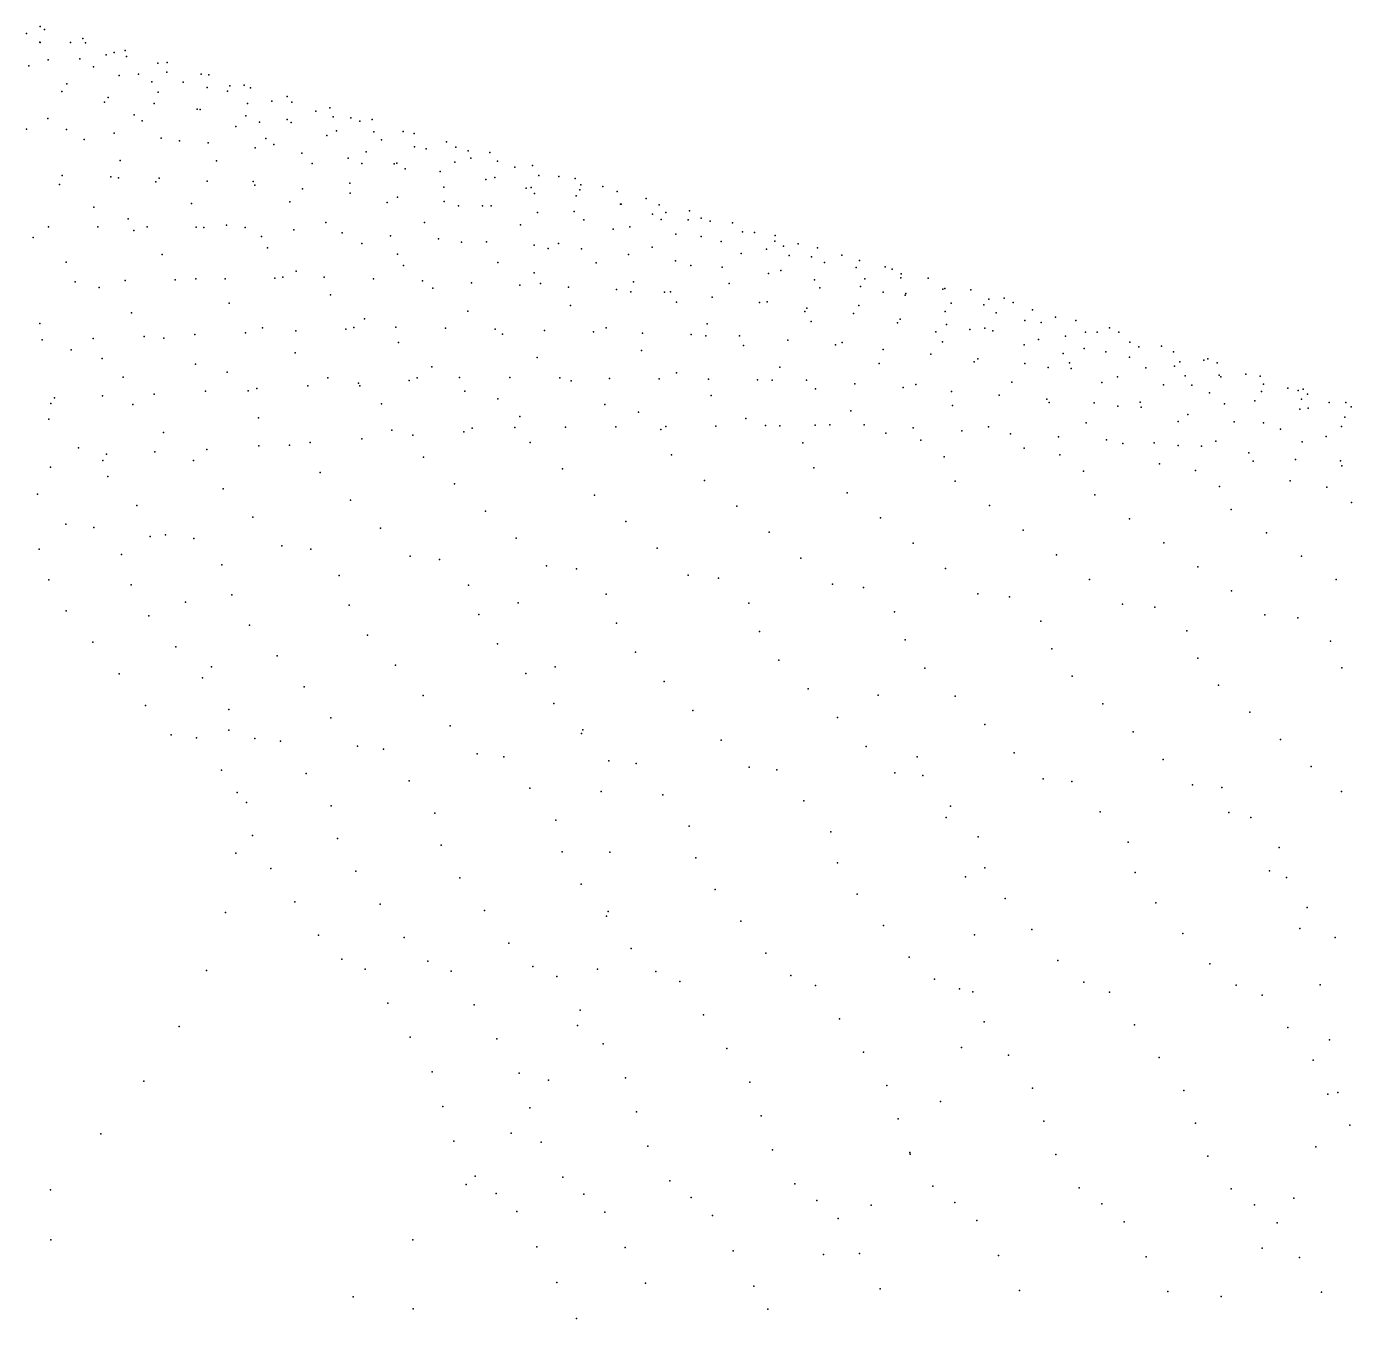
# Model space of a CAD drawing. Extents: x 0 to 4.6, y -1.66 to 1.66.
# Drawn here: x 2.876 to 3.451, y 0.738 to 1.298 of the extents above; entities that cross this region are included whole.
import ezdxf

# ---------------------------------------------------------------- set-up
doc = ezdxf.new("R2010")
doc.units = 0
doc.layers.get('0').update_dxf_attribs({"linetype": 'CONTINUOUS'})

msp = doc.modelspace()

# ---------------------------------------------------------------- linework, layer by layer
at = {"color": 2}
for p in [(2.8823, 1.29785, 8.556), (2.87639, 1.29477, 9.256), (2.88415, 1.29654, 7.856), (2.90074, 1.29272, 8.556), (2.88212, 1.29108, 9.256), (2.88233, 1.29098, 7.156), (2.89546, 1.29091, 9.256), (2.90196, 1.29075, 7.856), (2.91443, 1.28654, 9.256), (2.91909, 1.28752, 8.556), (2.87733, 1.28074, 6.456), (2.8858, 1.2834, 9.956), (2.89949, 1.28386, 7.156), (2.91086, 1.28561, 7.856), (2.91966, 1.28479, 7.856), (2.93331, 1.2819, 9.256), (2.93733, 1.28224, 8.556), (2.90538, 1.28031, 9.956), (2.91655, 1.27665, 7.156), (2.92486, 1.27715, 9.956), (2.93726, 1.27811, 7.856), (2.95208, 1.27718, 9.256), (2.95547, 1.27688, 8.556), (2.89168, 1.26963, 10.656), (2.89384, 1.27297, 6.456), (2.93069, 1.27393, 9.956), (2.93349, 1.26936, 7.156), (2.94425, 1.27377, 9.956), (2.95475, 1.27136, 7.856), (2.96355, 1.26978, 9.956), (2.96454, 1.27212, 8.556), (2.97075, 1.27239, 9.256), (2.9735, 1.27134, 8.556), (2.91024, 1.2651, 6.456), (2.91175, 1.2671, 10.656), (2.93174, 1.26451, 10.656), (2.97213, 1.26454, 7.856), (2.98274, 1.26553, 9.956), (2.98932, 1.26753, 9.256), (2.99143, 1.26503, 8.556), (2.8856, 1.25794, 5.756), (2.92303, 1.25956, 6.456), (2.95032, 1.26198, 7.156), (2.95163, 1.26186, 10.656), (2.97142, 1.25914, 10.656), (2.9894, 1.25763, 7.856), (3.00183, 1.26121, 9.956), (3.00778, 1.2626, 9.256), (3.00924, 1.25865, 8.556), (3.01701, 1.25823, 9.256), (2.87642, 1.25341, 11.356), (2.89378, 1.25319, 11.356), (2.92652, 1.25697, 6.456), (2.96704, 1.25452, 7.156), (2.97734, 1.25637, 10.656), (2.99112, 1.25624, 10.656), (3.01072, 1.25261, 10.656), (3.02081, 1.25684, 9.956), (3.02613, 1.2575, 9.256), (3.02694, 1.2522, 8.556), (3.03969, 1.2524, 9.956), (2.90134, 1.24889, 5.756), (2.91433, 1.2516, 11.356), (2.93479, 1.24954, 11.356), (2.94269, 1.24832, 6.456), (2.95517, 1.24743, 11.356), (2.98008, 1.24926, 7.156), (2.98364, 1.24676, 7.156), (3.00655, 1.25065, 7.856), (3.03022, 1.24876, 10.656), (3.04437, 1.25155, 9.256), (3.05846, 1.24791, 9.956), (2.97545, 1.24526, 11.356), (2.99564, 1.24304, 11.356), (3.01573, 1.24077, 11.356), (3.02358, 1.24359, 7.856), (3.04452, 1.24568, 8.556), (3.04961, 1.24485, 10.656), (3.0625, 1.24554, 9.256), (3.06785, 1.24392, 9.956), (3.0689, 1.24088, 10.656), (3.07712, 1.24323, 9.956), (2.91697, 1.23974, 5.756), (2.95874, 1.23959, 6.456), (3.00013, 1.23843, 7.156), (3.02174, 1.23845, 11.356), (3.03572, 1.23834, 11.356), (3.03688, 1.23862, 7.856), (3.0405, 1.23621, 7.856), (3.05561, 1.23508, 11.356), (3.06199, 1.23909, 8.556), (3.08051, 1.23947, 9.256), (3.08808, 1.23687, 10.656), (3.09567, 1.23764, 9.956), (2.89067, 1.2294, 5.056), (2.8919, 1.23329, 12.056), (2.91291, 1.23278, 12.056), (2.91623, 1.23222, 12.056), (2.93247, 1.2305, 5.756), (2.93383, 1.23209, 12.056), (2.95466, 1.23082, 12.056), (2.97468, 1.23077, 6.456), (2.97541, 1.22916, 12.056), (3.01649, 1.23003, 7.156), (3.0754, 1.23161, 11.356), (3.07934, 1.23244, 8.556), (3.09841, 1.23333, 9.256), (3.10715, 1.2328, 10.656), (3.1141, 1.232, 9.956), (3.11668, 1.2292, 10.656), (2.99607, 1.22745, 12.056), (3.01663, 1.2257, 12.056), (3.0371, 1.22391, 12.056), (3.0573, 1.22821, 7.856), (3.09288, 1.22776, 8.556), (3.09508, 1.2281, 11.356), (3.09657, 1.22545, 8.556), (3.11465, 1.22454, 11.356), (3.11618, 1.22714, 9.256), (3.1261, 1.22855, 10.656), (3.13242, 1.22631, 9.956), (3.14495, 1.22332, 10.656), (2.90563, 1.21962, 5.056), (2.94786, 1.22116, 5.756), (2.99049, 1.22187, 6.456), (3.03273, 1.22155, 7.156), (3.05746, 1.22208, 12.056), (3.06356, 1.2202, 12.056), (3.07398, 1.22013, 7.856), (3.07773, 1.22011, 12.056), (3.11368, 1.21776, 8.556), (3.13384, 1.2209, 9.256), (3.13412, 1.22094, 11.356), (3.15062, 1.22057, 9.956), (3.16367, 1.21805, 10.656), (2.92048, 1.21458, 5.056), (2.96312, 1.21173, 5.756), (3.00618, 1.21288, 6.456), (3.04885, 1.21299, 7.156), (3.09053, 1.21199, 7.856), (3.0979, 1.2172, 12.056), (3.11796, 1.21412, 12.056), (3.14762, 1.2165, 9.256), (3.15138, 1.21429, 9.256), (3.15347, 1.2173, 11.356), (3.16315, 1.21407, 11.356), (3.1687, 1.21477, 9.956), (3.17271, 1.21347, 11.356), (3.18228, 1.21273, 10.656), (2.8793, 1.2065, 4.356), (2.88588, 1.21102, 12.756), (2.90731, 1.21103, 12.756), (2.92295, 1.20952, 5.056), (2.92867, 1.21099, 12.756), (2.94994, 1.21091, 12.756), (2.95331, 1.21079, 12.756), (2.97113, 1.21076, 12.756), (2.97826, 1.20688, 5.756), (2.99223, 1.20979, 12.756), (3.01324, 1.20852, 12.756), (3.03416, 1.20722, 12.756), (3.05499, 1.20588, 12.756), (3.13066, 1.21002, 8.556), (3.13792, 1.211, 12.056), (3.15776, 1.20784, 12.056), (3.16879, 1.20693, 9.256), (3.18665, 1.20893, 9.956), (3.19184, 1.20859, 11.356), (3.20077, 1.20737, 10.656), (2.98078, 1.20195, 5.756), (3.02174, 1.20381, 6.456), (3.06485, 1.20436, 7.156), (3.07571, 1.2045, 12.756), (3.09634, 1.20309, 12.756), (3.10251, 1.20164, 12.756), (3.10696, 1.20379, 7.856), (3.11687, 1.20158, 12.756), (3.14752, 1.20223, 8.556), (3.1775, 1.20465, 12.056), (3.19712, 1.20142, 12.056), (3.20066, 1.20482, 9.956), (3.20448, 1.2027, 9.956), (3.21084, 1.20369, 11.356), (3.21913, 1.20198, 10.656), (2.89362, 1.19572, 4.356), (2.9352, 1.19911, 5.056), (3.03718, 1.19915, 6.456), (3.08072, 1.19566, 7.156), (3.12326, 1.19552, 7.856), (3.13729, 1.19902, 12.756), (3.15761, 1.19631, 12.756), (3.16425, 1.19437, 8.556), (3.18607, 1.19952, 9.256), (3.20693, 1.19857, 12.056), (3.21662, 1.19801, 12.056), (3.22218, 1.19567, 9.956), (3.22973, 1.19875, 11.356), (3.23737, 1.19654, 10.656), (2.984, 1.18887, 13.456), (2.98741, 1.18918, 13.456), (2.99327, 1.19181, 5.756), (3.00543, 1.18924, 13.456), (3.03975, 1.19435, 6.456), (3.09646, 1.19119, 7.156), (3.17781, 1.19358, 12.756), (3.19791, 1.19082, 12.756), (3.20323, 1.19207, 9.256), (3.23601, 1.19349, 12.056), (3.24849, 1.19377, 11.356), (3.25161, 1.19272, 10.656), (3.25528, 1.18894, 12.056), (3.25549, 1.19069, 10.656), (3.26713, 1.18876, 11.356), (2.89743, 1.18729, 13.456), (2.90782, 1.18484, 4.356), (2.91919, 1.18774, 13.456), (2.94087, 1.18815, 13.456), (2.9498, 1.1886, 5.056), (2.96248, 1.18853, 13.456), (3.02677, 1.18856, 13.456), (3.04803, 1.18768, 13.456), (3.05249, 1.18448, 6.456), (3.06919, 1.18677, 13.456), (3.09025, 1.18583, 13.456), (3.09908, 1.18651, 7.156), (3.11122, 1.18486, 13.456), (3.13208, 1.18386, 13.456), (3.13943, 1.18719, 7.856), (3.15547, 1.18291, 7.856), (3.18085, 1.18646, 8.556), (3.2179, 1.18803, 12.756), (3.22025, 1.18457, 9.256), (3.23777, 1.18521, 12.756), (3.23976, 1.1886, 9.956), (3.27347, 1.18398, 10.656), (3.27443, 1.18437, 12.056), (3.28564, 1.18372, 11.356), (2.96427, 1.178, 5.056), (3.00816, 1.18158, 5.756), (3.13832, 1.18283, 13.456), (3.15285, 1.18279, 13.456), (3.15814, 1.17837, 7.856), (3.1735, 1.18057, 13.456), (3.19406, 1.17824, 13.456), (3.19732, 1.1785, 8.556), (3.24771, 1.18272, 12.756), (3.25721, 1.18149, 9.956), (3.25752, 1.1822, 12.756), (3.27716, 1.17803, 12.756), (3.29133, 1.17725, 10.656), (3.29345, 1.17977, 12.056), (3.30009, 1.18019, 11.356), (3.30403, 1.17826, 11.356), (2.92189, 1.17385, 4.356), (3.06767, 1.17453, 6.456), (3.11207, 1.17692, 7.156), (3.21366, 1.17442, 8.556), (3.2145, 1.17588, 13.456), (3.23483, 1.1735, 13.456), (3.23715, 1.17702, 9.256), (3.27452, 1.17434, 9.956), (3.29667, 1.17383, 12.756), (3.31235, 1.17515, 12.056), (3.32228, 1.17188, 11.356), (2.88222, 1.16922, 3.656), (2.97862, 1.16731, 5.056), (2.99308, 1.16597, 14.156), (3.01482, 1.16672, 14.156), (3.01827, 1.16744, 14.156), (3.02292, 1.17127, 5.756), (3.03648, 1.16759, 14.156), (3.05804, 1.1672, 14.156), (3.07952, 1.16668, 14.156), (3.10089, 1.16615, 14.156), (3.12755, 1.16726, 7.156), (3.17138, 1.16905, 7.856), (3.21638, 1.17001, 8.556), (3.25391, 1.16943, 9.256), (3.25504, 1.1711, 13.456), (3.27514, 1.16868, 13.456), (3.2852, 1.16655, 13.456), (3.2917, 1.16716, 9.956), (3.29513, 1.16607, 13.456), (3.30905, 1.17048, 10.656), (3.31606, 1.16962, 12.756), (3.33112, 1.17051, 12.056), (3.34576, 1.16726, 12.056), (2.88315, 1.16214, 14.156), (2.90529, 1.1627, 14.156), (2.92736, 1.16356, 14.156), (2.93584, 1.16277, 4.356), (2.94935, 1.16439, 14.156), (2.97126, 1.16519, 14.156), (3.03755, 1.16088, 5.756), (3.08272, 1.16452, 6.456), (3.12218, 1.1656, 14.156), (3.14336, 1.16502, 14.156), (3.16444, 1.16442, 14.156), (3.17074, 1.16381, 14.156), (3.18542, 1.16378, 14.156), (3.20629, 1.1619, 14.156), (3.22705, 1.15992, 14.156), (3.22986, 1.16098, 8.556), (3.27053, 1.16554, 9.256), (3.2733, 1.16127, 9.256), (3.30874, 1.15994, 9.956), (3.31499, 1.16223, 13.456), (3.32664, 1.16369, 10.656), (3.33533, 1.1654, 12.756), (3.3404, 1.16547, 11.356), (3.34976, 1.16542, 12.056), (3.35447, 1.16116, 12.756), (2.89578, 1.15773, 3.656), (2.99283, 1.15653, 5.056), (3.09764, 1.15443, 6.456), (3.14289, 1.15754, 7.156), (3.18715, 1.15969, 7.856), (3.24771, 1.15792, 14.156), (3.26825, 1.15592, 14.156), (3.32565, 1.15625, 9.956), (3.33473, 1.15839, 13.456), (3.34409, 1.15687, 10.656), (3.35434, 1.15453, 13.456), (3.35839, 1.15905, 11.356), (3.36826, 1.15935, 12.056), (3.37347, 1.1569, 12.756), (2.90922, 1.15406, 3.656), (2.94966, 1.15159, 4.356), (3.05205, 1.15041, 5.756), (3.20279, 1.15027, 7.856), (3.24592, 1.1519, 8.556), (3.28702, 1.15252, 9.256), (3.28867, 1.1539, 14.156), (3.30898, 1.15187, 14.156), (3.31914, 1.15008, 14.156), (3.32846, 1.15211, 9.956), (3.32917, 1.14964, 14.156), (3.36141, 1.15002, 10.656), (3.37383, 1.15067, 13.456), (3.37624, 1.1526, 11.356), (3.38664, 1.15328, 12.056), (3.3883, 1.15393, 12.756), (3.39235, 1.15218, 12.756), (2.91821, 1.14597, 3.656), (2.96334, 1.14802, 4.356), (3.00692, 1.14567, 5.056), (3.02027, 1.14335, 14.856), (3.04221, 1.14449, 14.856), (3.04569, 1.14562, 14.856), (3.06406, 1.14585, 14.856), (3.08582, 1.14574, 14.856), (3.10749, 1.14558, 14.856), (3.11243, 1.14427, 6.456), (3.12906, 1.14541, 14.856), (3.15054, 1.14523, 14.856), (3.1581, 1.14776, 7.156), (3.17191, 1.14503, 14.856), (3.19319, 1.14482, 14.856), (3.19955, 1.1446, 14.856), (3.21435, 1.14459, 14.856), (3.23542, 1.14303, 14.856), (3.26185, 1.14279, 8.556), (3.30337, 1.14374, 9.256), (3.34241, 1.14364, 9.956), (3.34924, 1.14614, 14.156), (3.37858, 1.14652, 10.656), (3.39319, 1.1468, 13.456), (3.39396, 1.14614, 11.356), (3.40487, 1.14719, 12.056), (3.41109, 1.14643, 12.756), (3.41241, 1.14293, 13.456), (2.88851, 1.13694, 14.856), (2.90934, 1.1378, 14.856), (2.93168, 1.13859, 14.856), (2.95395, 1.13981, 14.856), (2.9725, 1.14007, 4.356), (2.97614, 1.14101, 14.856), (2.99825, 1.14219, 14.856), (3.02087, 1.1422, 5.056), (3.06641, 1.13986, 5.756), (3.17317, 1.13792, 7.156), (3.21829, 1.1408, 7.856), (3.25637, 1.1414, 14.856), (3.27721, 1.13975, 14.856), (3.29794, 1.13811, 14.856), (3.36918, 1.14263, 14.156), (3.38144, 1.14251, 10.656), (3.389, 1.13912, 14.156), (3.41153, 1.13966, 11.356), (3.42297, 1.1411, 12.056), (3.42742, 1.14022, 13.456), (3.4297, 1.14068, 12.756), (3.43151, 1.13857, 13.456), (2.88693, 1.13453, 14.856), (2.92253, 1.13402, 3.656), (3.03021, 1.1344, 5.056), (3.08064, 1.13649, 5.756), (3.12707, 1.13404, 6.456), (3.23364, 1.13128, 7.856), (3.27763, 1.13363, 8.556), (3.31855, 1.13646, 14.856), (3.31958, 1.13493, 9.256), (3.33904, 1.1348, 14.856), (3.34929, 1.13335, 14.856), (3.35904, 1.13516, 9.956), (3.35941, 1.13295, 14.856), (3.39562, 1.13434, 10.656), (3.40868, 1.13562, 14.156), (3.42824, 1.13211, 14.156), (3.42896, 1.13636, 11.356), (3.43186, 1.13249, 11.356), (3.44093, 1.13499, 12.056), (3.44817, 1.13493, 12.756), (3.45047, 1.13313, 13.456), (2.88612, 1.12772, 2.956), (2.9769, 1.12835, 4.356), (3.09016, 1.12884, 5.756), (3.14158, 1.13078, 6.456), (3.18811, 1.12802, 7.156), (3.33564, 1.12609, 9.256), (3.37552, 1.12665, 9.956), (3.37966, 1.12977, 14.856), (3.39978, 1.12659, 14.856), (3.4125, 1.12615, 10.656), (3.44767, 1.1286, 14.156), (2.93571, 1.12198, 3.656), (3.03469, 1.1229, 5.056), (3.04386, 1.12074, 15.556), (3.06597, 1.12226, 15.556), (3.06947, 1.12376, 15.556), (3.08799, 1.12407, 15.556), (3.10992, 1.12423, 15.556), (3.13175, 1.12441, 15.556), (3.1513, 1.12328, 6.456), (3.1535, 1.12459, 15.556), (3.17514, 1.12476, 15.556), (3.19668, 1.12493, 15.556), (3.2029, 1.12487, 7.156), (3.21812, 1.12509, 15.556), (3.22453, 1.12525, 15.556), (3.23945, 1.12525, 15.556), (3.24886, 1.12171, 7.856), (3.26068, 1.12401, 15.556), (3.28179, 1.1227, 15.556), (3.29328, 1.12443, 8.556), (3.3028, 1.1214, 15.556), (3.32369, 1.1201, 15.556), (3.41978, 1.12342, 14.856), (3.43965, 1.12025, 14.856), (3.44624, 1.1246, 11.356), (2.89894, 1.11534, 2.956), (2.95458, 1.11455, 15.556), (2.97702, 1.11612, 15.556), (2.99032, 1.11653, 4.356), (2.99938, 1.11767, 15.556), (3.02166, 1.11921, 15.556), (3.09473, 1.11757, 5.756), (3.2128, 1.11752, 7.156), (3.26394, 1.11867, 7.856), (3.30878, 1.1152, 8.556), (3.34446, 1.11881, 15.556), (3.35156, 1.11722, 9.256), (3.36511, 1.11751, 15.556), (3.37544, 1.11638, 15.556), (3.38564, 1.11602, 15.556), (3.39185, 1.11813, 9.956), (3.42925, 1.11795, 10.656), (2.90947, 1.10975, 15.556), (2.91107, 1.11254, 15.556), (2.93206, 1.11355, 15.556), (2.94876, 1.10984, 3.656), (3.04838, 1.11132, 5.056), (3.15596, 1.11224, 6.456), (3.27403, 1.11147, 7.856), (3.32413, 1.11226, 8.556), (3.36733, 1.10832, 9.256), (3.40605, 1.11315, 15.556), (3.40804, 1.10958, 9.956), (3.42633, 1.11029, 15.556), (3.44584, 1.10974, 10.656), (2.8868, 1.10694, 15.556), (2.91164, 1.10286, 2.956), (3.00361, 1.10463, 4.356), (3.10869, 1.10623, 5.756), (3.21755, 1.10671, 7.156), (3.33441, 1.10522, 8.556), (3.38296, 1.10549, 9.256), (3.44648, 1.10744, 15.556), (2.96167, 1.09759, 3.656), (3.06192, 1.09966, 5.056), (3.17019, 1.10114, 6.456), (3.27887, 1.10091, 7.856), (3.39342, 1.09861, 9.256), (3.42408, 1.10102, 9.956), (3.43997, 1.0983, 9.956), (2.88119, 1.09518, 2.256), (3.01677, 1.09264, 4.356), (3.1225, 1.09482, 5.756), (3.23206, 1.09586, 7.156), (3.33934, 1.0949, 8.556), (3.4506, 1.09158, 9.956), (2.9242, 1.09026, 2.956), (3.07533, 1.08792, 5.056), (3.18428, 1.08998, 6.456), (3.29366, 1.0903, 7.856), (3.39844, 1.08852, 9.256), (2.89344, 1.08224, 2.256), (2.90555, 1.08074, 2.256), (2.97445, 1.08525, 3.656), (3.02978, 1.08056, 4.356), (3.13618, 1.08334, 5.756), (3.24643, 1.08496, 7.156), (3.30829, 1.07967, 7.856), (3.35439, 1.08455, 8.556), (2.93002, 1.07696, 16.256), (2.93663, 1.07757, 2.956), (2.94892, 1.07609, 2.956), (3.0886, 1.07611, 5.056), (3.19822, 1.07877, 6.456), (3.26064, 1.07402, 7.156), (3.3693, 1.07417, 8.556), (3.41376, 1.07843, 9.256), (2.88192, 1.07146), (2.88192, 1.07146, 0.375), (2.88192, 1.07146, 0.75), (2.88192, 1.07146, 1.125), (2.88192, 1.07146, 1.5), (2.91753, 1.06914, 2.256), (2.98709, 1.07282, 3.656), (2.9996, 1.07137, 3.656), (3.04266, 1.06839, 4.356), (3.14971, 1.0718, 5.756), (3.32278, 1.069, 7.856), (3.42893, 1.06832, 9.256), (2.96108, 1.06463, 2.956), (3.0554, 1.06698, 4.356), (3.10173, 1.06422, 5.056), (3.11472, 1.06284, 5.056), (3.21202, 1.06751, 6.456), (3.27471, 1.06303, 7.156), (3.38406, 1.06377, 8.556), (2.88604, 1.05812), (2.88604, 1.05812, 0.375), (2.88604, 1.05812, 0.75), (2.88604, 1.05812, 1.125), (2.88604, 1.05812, 1.5), (3.01196, 1.06006, 3.656), (3.1631, 1.0602, 5.756), (3.17634, 1.05885, 5.756), (3.33712, 1.05829, 7.856), (3.44395, 1.0582, 9.256), (2.9217, 1.05591, 2.256), (2.96532, 1.05157, 2.956), (3.068, 1.05582, 4.356), (3.12756, 1.05184, 5.056), (3.22567, 1.05619, 6.456), (3.23918, 1.05487, 6.456), (3.28863, 1.052, 7.156), (3.39866, 1.05336, 8.556), (2.94523, 1.04846, 16.956), (3.01627, 1.04718, 3.656), (3.08945, 1.04811, 16.256), (3.18944, 1.04801, 5.756), (3.3024, 1.05072, 7.156), (3.3513, 1.04756, 7.856), (3.36533, 1.04632, 7.856), (2.89362, 1.04467), (2.89362, 1.04467, 0.375), (2.89362, 1.04467, 0.75), (2.89362, 1.04467, 1.125), (2.89362, 1.04467, 1.5), (2.92937, 1.04258, 2.256), (3.07239, 1.04313, 4.356), (3.13203, 1.03934, 5.056), (3.25253, 1.04419, 6.456), (3.31602, 1.0402, 7.156), (3.41311, 1.04292, 8.556), (3.42739, 1.04171, 8.556), (2.9731, 1.03841, 2.956), (3.02419, 1.03421, 3.656), (3.194, 1.03569, 5.756), (3.37921, 1.03596, 7.856), (2.90518, 1.03111), (2.90518, 1.03111, 0.375), (2.90518, 1.03111, 0.75), (2.90518, 1.03111, 1.125), (2.90518, 1.03111, 1.5), (2.94108, 1.02914, 2.256), (3.08045, 1.03036, 4.356), (3.25719, 1.03207, 6.456), (3.32076, 1.02828, 7.156), (3.44153, 1.03152, 8.556), (2.98499, 1.02515, 2.956), (3.14026, 1.02677, 5.056), (3.20238, 1.02333, 5.756), (3.38404, 1.02423, 7.856), (2.91661, 1.01743), (2.91661, 1.01743, 0.375), (2.91661, 1.01743, 0.75), (2.91661, 1.01743, 1.125), (2.91661, 1.01743, 1.5), (2.95663, 1.02043, 17.656), (3.03628, 1.02116, 3.656), (3.09276, 1.01752, 4.356), (3.1055, 1.02037, 16.956), (3.26574, 1.01991, 6.456), (3.44645, 1.02, 8.556), (2.95265, 1.01559, 2.256), (2.99673, 1.0118, 2.956), (3.1528, 1.01414, 5.056), (3.21518, 1.01091, 5.756), (3.32948, 1.01632, 7.156), (3.39293, 1.01249, 7.856), (3.04822, 1.00802, 3.656), (3.24552, 1.00814, 16.256), (3.27879, 1.0077, 6.456), (2.9279, 1.00363), (2.9279, 1.00363, 0.375), (2.9279, 1.00363, 0.75), (2.9279, 1.00363, 1.125), (2.9279, 1.00363, 1.5), (2.96408, 1.00194, 2.256), (3.10493, 1.0046, 4.356), (3.16521, 1.00144, 5.056), (3.34278, 1.00434, 7.156), (3.40649, 1.00074, 7.856), (3.00833, 0.99835, 2.956), (3.06002, 0.9948, 3.656), (3.22783, 0.99844, 5.756), (3.29169, 0.99546, 6.456), (2.93905, 0.99097), (2.93905, 0.99097, 0.375), (2.93905, 0.99097, 0.75), (2.93905, 0.99097, 1.125), (2.93905, 0.99097, 1.5), (2.95006, 0.98973), (2.95006, 0.98973, 0.375), (2.95006, 0.98973, 0.75), (2.95006, 0.98973, 1.125), (2.95006, 0.98973, 1.5), (2.96413, 0.99295, 18.356), (2.97537, 0.9894, 2.256), (2.98651, 0.98818, 2.256), (3.11695, 0.99161, 4.356), (3.11751, 0.9931, 17.656), (3.17746, 0.98869, 5.056), (3.35593, 0.99233, 7.156), (3.41989, 0.98897, 7.856), (3.01978, 0.98601, 2.956), (3.0311, 0.9848, 2.956), (3.07167, 0.98267, 3.656), (3.24032, 0.98592, 5.756), (3.30443, 0.98319, 6.456), (3.08318, 0.98147, 3.656), (3.12882, 0.9797, 4.356), (3.14054, 0.97851, 4.356), (3.18956, 0.977, 5.056), (3.26238, 0.98145, 16.956), (3.36892, 0.9803, 7.156), (3.43312, 0.97718, 7.856), (2.96093, 0.97572), (2.96093, 0.97572, 0.375), (2.96093, 0.97572, 0.75), (2.96093, 0.97572, 1.125), (2.96093, 0.97572, 1.5), (2.99752, 0.97425, 2.256), (3.04226, 0.97099, 2.956), (3.20151, 0.97582, 5.056), (3.25266, 0.97447, 5.756), (3.26485, 0.9733, 5.756), (3.31701, 0.97196, 6.456), (3.32944, 0.9708, 6.456), (2.96765, 0.96603, 19.056), (3.09454, 0.9678, 3.656), (3.12542, 0.96635, 18.356), (3.15211, 0.96497, 4.356), (3.38175, 0.96932, 7.156), (3.39442, 0.96817, 7.156), (3.4462, 0.96644, 7.856), (2.97166, 0.96161), (2.97166, 0.96161, 0.375), (2.97166, 0.96161, 0.75), (2.97166, 0.96161, 1.125), (2.97166, 0.96161, 1.5), (3.00838, 0.96022, 2.256), (3.2133, 0.96242, 5.056), (3.27688, 0.96003, 5.756), (3.05328, 0.9571, 2.956), (3.10575, 0.95405, 3.656), (3.275, 0.95522, 17.656), (3.3417, 0.95767, 6.456), (3.39741, 0.95738, 16.256), (3.40693, 0.95518, 7.156), (3.16353, 0.95137, 4.356), (3.22494, 0.94897, 5.056), (2.97435, 0.94738), (2.97435, 0.94738, 0.375), (2.97435, 0.94738, 0.75), (2.97435, 0.94738, 1.125), (2.97435, 0.94738, 1.5), (3.01111, 0.94609, 2.256), (3.05606, 0.94312, 2.956), (3.28875, 0.94673, 5.756), (3.35381, 0.94452, 6.456), (3.41927, 0.94218, 7.156), (2.96704, 0.93965, 19.756), (3.10857, 0.94023, 3.656), (3.12913, 0.94015, 19.056), (3.1664, 0.93771, 4.356), (2.98224, 0.93306), (2.98224, 0.93306, 0.375), (2.98224, 0.93306, 0.75), (2.98224, 0.93306, 1.125), (2.98224, 0.93306, 1.5), (3.01909, 0.93187, 2.256), (3.22787, 0.93547, 5.056), (3.29173, 0.93339, 5.756), (3.35685, 0.93135, 6.456), (3.41506, 0.93204, 16.956), (3.06416, 0.92905, 2.956), (3.11681, 0.92633, 3.656), (3.28331, 0.92949, 18.356), (3.42237, 0.92918, 7.156), (3.17479, 0.92399, 4.356), (3.23643, 0.92192, 5.056), (3.30046, 0.92002, 5.756), (2.96259, 0.91394, 20.456), (2.99268, 0.91863), (2.99268, 0.91863, 0.375), (2.99268, 0.91863, 0.75), (2.99268, 0.91863, 1.125), (2.99268, 0.91863, 1.5), (3.02966, 0.91755, 2.256), (3.07488, 0.9149, 2.956), (3.12849, 0.91448, 19.756), (3.36575, 0.91816, 6.456), (3.43145, 0.91617, 7.156), (3.12772, 0.91237, 3.656), (3.1859, 0.91021, 4.356), (3.24775, 0.90833, 5.056), (3.00297, 0.9041), (3.00297, 0.9041, 0.375), (3.00297, 0.9041, 0.75), (3.00297, 0.9041, 1.125), (3.00297, 0.9041, 1.5), (3.04007, 0.90314, 2.256), (3.28721, 0.90429, 19.056), (3.31201, 0.90662, 5.756), (3.37753, 0.90495, 6.456), (3.42827, 0.90713, 17.656), (3.44345, 0.90316, 7.156), (3.08545, 0.90067, 2.956), (3.13847, 0.89833, 3.656), (3.19686, 0.89637, 4.356), (3.01311, 0.89384), (3.01311, 0.89384, 0.375), (3.01311, 0.89384, 0.75), (3.01311, 0.89384, 1.125), (3.01311, 0.89384, 1.5), (3.05034, 0.89297, 2.256), (3.09588, 0.89063, 2.956), (3.25892, 0.8947, 5.056), (3.3234, 0.89319, 5.756), (3.38915, 0.89173, 6.456), (2.95437, 0.8889, 21.156), (3.02311, 0.88947), (3.02311, 0.88947, 0.375), (3.02311, 0.88947, 0.75), (3.02311, 0.88947, 1.125), (3.02311, 0.88947, 1.5), (3.06046, 0.88862, 2.256), (3.10615, 0.88631, 2.956), (3.1238, 0.88945, 20.456), (3.14907, 0.88844, 3.656), (3.20766, 0.88663, 4.356), (3.26993, 0.8851, 5.056), (3.15952, 0.88414, 3.656), (3.2183, 0.88235, 4.356), (3.28078, 0.88085, 5.056), (3.28654, 0.8796, 19.756), (3.33463, 0.88375, 5.756), (3.34569, 0.87952, 5.756), (3.4006, 0.88244, 6.456), (3.43697, 0.8827, 18.356), (3.03295, 0.87475), (3.03295, 0.87475, 0.375), (3.03295, 0.87475, 0.75), (3.03295, 0.87475, 1.125), (3.03295, 0.87475, 1.5), (3.07043, 0.87395, 2.256), (3.41188, 0.87824, 6.456), (3.11626, 0.87173, 2.956), (3.16981, 0.86966, 3.656), (3.22878, 0.86797, 4.356), (2.94253, 0.86458, 21.856), (3.11513, 0.86509, 21.156), (3.29146, 0.86657, 5.056), (3.35658, 0.86533, 5.756), (3.42299, 0.86414, 6.456), (3.04265, 0.85993), (3.04265, 0.85993, 0.375), (3.04265, 0.85993, 0.75), (3.04265, 0.85993, 1.125), (3.04265, 0.85993, 1.5), (3.08024, 0.85919, 2.256), (3.12623, 0.85708, 2.956), (3.44105, 0.85876, 19.056), (3.17994, 0.85512, 3.656), (3.2391, 0.85355, 4.356), (3.2816, 0.85553, 20.456), (3.30199, 0.85225, 5.056), (3.36731, 0.85113, 5.756), (3.43393, 0.85005, 6.456), (3.05219, 0.84501), (3.05219, 0.84501, 0.375), (3.05219, 0.84501, 0.75), (3.05219, 0.84501, 1.125), (3.05219, 0.84501, 1.5), (3.08991, 0.84435, 2.256), (2.92721, 0.84097, 22.556), (3.10264, 0.84142, 21.856), (3.13603, 0.84236, 2.956), (3.18992, 0.84053, 3.656), (3.24926, 0.83908, 4.356), (3.31234, 0.83791, 5.056), (3.37788, 0.83691, 5.756), (3.44035, 0.83532, 19.756), (3.4447, 0.83596, 6.456), (3.05679, 0.83), (3.05679, 0.83, 0.375), (3.05679, 0.83, 0.75), (3.05679, 0.83, 1.125), (3.05679, 0.83, 1.5), (3.09456, 0.82942, 2.256), (3.14076, 0.82756, 2.956), (3.2725, 0.83209, 21.156), (3.19472, 0.82587, 3.656), (3.25416, 0.82457, 4.356), (3.31733, 0.82354, 5.056), (3.38296, 0.82269, 5.756), (3.44989, 0.82188, 6.456), (2.9086, 0.8181, 23.256), (3.08649, 0.81845, 22.556), (3.06158, 0.8149), (3.06158, 0.8149, 0.375), (3.06158, 0.8149, 0.75), (3.06158, 0.8149, 1.125), (3.06158, 0.8149, 1.5), (3.09941, 0.81442, 2.256), (3.14568, 0.8127, 2.956), (3.19973, 0.81117, 3.656), (3.25926, 0.81002, 4.356), (3.43518, 0.81245, 20.456), (3.25938, 0.80932, 21.856), (3.32254, 0.80915, 5.056), (3.38827, 0.80845, 5.756), (3.07082, 0.79971), (3.07082, 0.79971, 0.375), (3.07082, 0.79971, 0.75), (3.07082, 0.79971, 1.125), (3.07082, 0.79971, 1.5), (3.10877, 0.79933, 2.256), (2.88676, 0.79382, 23.956), (3.06687, 0.79619, 23.256), (3.15517, 0.79777, 2.956), (3.20939, 0.79641, 3.656), (3.2691, 0.79543, 4.356), (3.33256, 0.79473, 5.056), (3.39849, 0.79421, 5.756), (3.0799, 0.79227), (3.0799, 0.79227, 0.375), (3.0799, 0.79227, 0.75), (3.0799, 0.79227, 1.125), (3.0799, 0.79227, 1.5), (3.11796, 0.79195, 2.256), (3.1645, 0.79047, 2.956), (3.21888, 0.78919, 3.656), (3.24241, 0.78723, 22.556), (3.27876, 0.78831, 4.356), (3.34242, 0.7877, 5.056), (3.40855, 0.78727, 5.756), (3.42566, 0.7902, 21.156), (3.08883, 0.78443), (3.08883, 0.78443, 0.375), (3.08883, 0.78443, 0.75), (3.08883, 0.78443, 1.125), (3.08883, 0.78443, 1.5), (3.127, 0.78412, 2.256), (3.17368, 0.78266, 2.956), (3.22821, 0.78141, 3.656), (3.28827, 0.78055, 4.356), (3.3521, 0.77996, 5.056), (3.41842, 0.77955, 5.756), (2.88691, 0.77222, 23.956), (3.04386, 0.77211, 23.956), (3.0976, 0.76907), (3.0976, 0.76907, 0.375), (3.0976, 0.76907, 0.75), (3.0976, 0.76907, 1.125), (3.0976, 0.76907, 1.5), (3.13588, 0.76879, 2.256), (3.18269, 0.7674, 2.956), (3.2218, 0.76582, 23.256), (3.23738, 0.76621, 3.656), (3.2976, 0.7654, 4.356), (3.36162, 0.76487, 5.056), (3.41192, 0.76858, 21.856), (3.42813, 0.76451, 5.756), (3.10621, 0.75362), (3.10621, 0.75362, 0.375), (3.10621, 0.75362, 0.75), (3.10621, 0.75362, 1.125), (3.10621, 0.75362, 1.5), (3.1446, 0.75338, 2.256), (3.01799, 0.74749, 24.656), (3.19154, 0.75207, 2.956), (3.24638, 0.75096, 3.656), (3.30677, 0.75023, 4.356), (3.37097, 0.74977, 5.056), (3.39416, 0.74759, 22.556), (3.43766, 0.74948, 5.756), (3.044, 0.74231, 23.956), (3.19763, 0.74216, 23.956), (3.11467, 0.73809), (3.11467, 0.73809, 0.375), (3.11467, 0.73809, 0.75), (3.11467, 0.73809, 1.125), (3.11467, 0.73809, 1.5)]:
    msp.add_point(p, dxfattribs=at)

doc.saveas('drawing.dxf')
